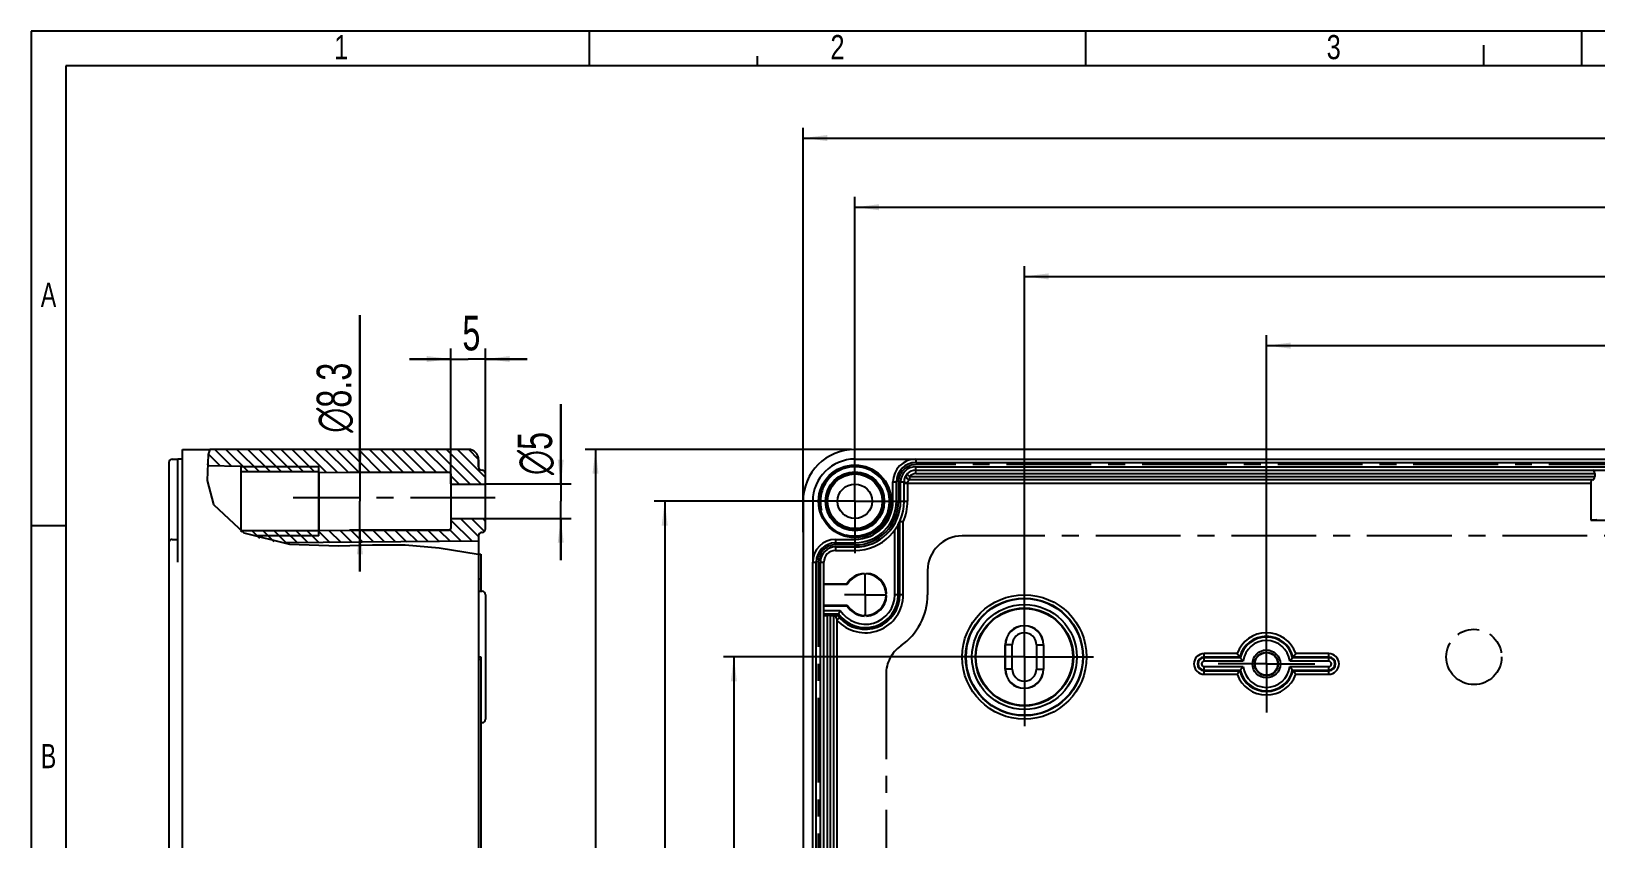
# Model space of a CAD drawing. Header units: millimetres. Extents: x 0 to 594, y 0 to 420.
# Drawn here: x 0 to 226.2, y 303.3 to 420 of the extents above; entities that cross this region are included whole.
import ezdxf

# ---------------------------------------------------------------- set-up
doc = ezdxf.new("R2010")
doc.units = ezdxf.units.MM
doc.header["$LTSCALE"] = 32.67
doc.linetypes.add('CENTER', pattern=[0.6, 0.375, -0.075, 0.075, -0.075])
doc.linetypes.add('PHANTOM', pattern=[0.8, 0.45, -0.05, 0.1, -0.05, 0.1, -0.05])
doc.layers.get('0').update_dxf_attribs({"linetype": 'CONTINUOUS'})
for name, color, linetype in [('AUSFORMSCHRAEGEN', 7, 'CONTINUOUS'), ('AUSW-EINSAETZE', 7, 'CONTINUOUS'), ('BEZUGSACHSEN', 7, 'CONTINUOUS'), ('BOHRUNGEN', 7, 'CONTINUOUS'), ('DEFAULT_1', 7, 'CENTER'), ('RUNDUNGEN', 7, 'CONTINUOUS'), ('TYPE', 7, 'CONTINUOUS'), ('ZEICHNUNGSBEMASSUNGEN', 7, 'CONTINUOUS')]:
    doc.layers.add(name, color=color, linetype=linetype)
doc.styles.get("Standard").update_dxf_attribs({"font": 'txt', "width": 0.7})
doc.styles.add('TEXTSTYLE_2', font='txt', dxfattribs={"width": 0.785714})
doc.styles.add('TEXTSTYLE_5', font='txt', dxfattribs={"width": 0.714286})
doc.styles.add('TEXTSTYLE_8', font='gdt', dxfattribs={"width": 0.7})
doc.dimstyles.new('DIMSTYLE_1', dxfattribs={"dimtxt": 5, "dimasz": 3.5, "dimexe": 1.5, "dimexo": 0, "dimgap": 1.25, "dimtad": 1, "dimdec": 3, "dimdsep": 46, "dimtxsty": 'Standard', "dimblk": '_FILLED', "dimblk1": '_FILLED', "dimblk2": '_FILLED', "dimcen": 0.09, "dimclrt": 5, "dimazin": 2, "dimtp": 0.3, "dimtm": 0.3, "dimtfac": 1, "dimtdec": 3, "dimtofl": 0, "dimtmove": 0, "dimatfit": 3, "dimldrblk": '_FILLED', "dimfxl": 1, "dimtolj": 1, "dimarcsym": 0})
doc.dimstyles.new('DIMSTYLE_12', dxfattribs={"dimtxt": 5, "dimasz": 3.5, "dimexe": 1.5, "dimexo": 0, "dimgap": 1.25, "dimtad": 1, "dimdsep": 46, "dimtxsty": 'Standard', "dimblk": '_FILLED', "dimblk1": '_FILLED', "dimblk2": '_FILLED', "dimcen": 0.09, "dimclrt": 5, "dimazin": 2, "dimtp": 0.5, "dimtm": 0.5, "dimtfac": 1, "dimtofl": 0, "dimtmove": 0, "dimatfit": 3, "dimldrblk": '_FILLED', "dimfxl": 1, "dimtolj": 1, "dimarcsym": 0})
doc.dimstyles.new('DIMSTYLE_2', dxfattribs={"dimtxt": 5, "dimasz": 3.5, "dimexe": 1.5, "dimexo": 0, "dimgap": 1.25, "dimtad": 1, "dimdec": 3, "dimdsep": 46, "dimtxsty": 'Standard', "dimblk": '_FILLED', "dimblk1": '_FILLED', "dimblk2": '_FILLED', "dimcen": 0.09, "dimclrt": 5, "dimazin": 2, "dimtp": 0.5, "dimtm": 0.5, "dimtfac": 1, "dimtdec": 3, "dimtofl": 0, "dimtmove": 0, "dimatfit": 3, "dimldrblk": '_FILLED', "dimfxl": 1, "dimtolj": 1, "dimarcsym": 0})
doc.dimstyles.new('DIMSTYLE_6', dxfattribs={"dimtxt": 5, "dimasz": 3.5, "dimexe": 1.5, "dimexo": 0, "dimgap": 1.25, "dimtad": 1, "dimdec": 3, "dimdsep": 46, "dimtxsty": 'Standard', "dimblk": '_FILLED', "dimblk1": '_FILLED', "dimblk2": '_FILLED', "dimcen": 0.09, "dimclrt": 5, "dimazin": 2, "dimtp": 0.2, "dimtm": 0.2, "dimtfac": 1, "dimtdec": 3, "dimtofl": 0, "dimtmove": 0, "dimatfit": 3, "dimldrblk": '_FILLED', "dimfxl": 1, "dimtolj": 1, "dimarcsym": 0})
doc.dimstyles.new('DIMSTYLE_7', dxfattribs={"dimtxt": 5, "dimasz": 3.5, "dimexe": 1.5, "dimexo": 0, "dimgap": 1.25, "dimtad": 1, "dimdec": 3, "dimdsep": 46, "dimtxsty": 'Standard', "dimblk": '_FILLED', "dimblk1": '_FILLED', "dimblk2": '_FILLED', "dimcen": 0.09, "dimclrt": 5, "dimazin": 2, "dimtp": 0.1, "dimtm": 0.1, "dimtfac": 1, "dimtdec": 3, "dimtofl": 0, "dimtmove": 0, "dimatfit": 3, "dimldrblk": '_FILLED', "dimfxl": 1, "dimtolj": 1, "dimarcsym": 0})

# ---------------------------------------------------------------- blocks, each defined once
blk = doc.blocks.new('_FILLED')
at = {"color": 0, "linetype": 'ByBlock'}
blk.add_solid([(0, 0), (-1, 0.125), (-1, -0.125)], dxfattribs=at)
blk = doc.blocks.new('*D2')
at = {"layer": 'ZEICHNUNGSBEMASSUNGEN', "color": 2, "linetype": 'Continuous', "transparency": 16777216}
for p, q in [((178.58, 335.57), (178.58, 376.07)), ((298.58, 335.57), (298.58, 376.07)), ((178.58, 374.57), (238.58, 374.57)), ((298.58, 374.57), (238.58, 374.57))]:
    blk.add_line(p, q, dxfattribs=at)
at = {"layer": 'ZEICHNUNGSBEMASSUNGEN', "color": 2, "linetype": 'Continuous', "transparency": 16777216, "xscale": 3.5, "yscale": 3.5, "zscale": 3.5, "rotation": 180}
blk.add_blockref('_FILLED', (178.58, 374.57), dxfattribs=at)
at = {"layer": 'ZEICHNUNGSBEMASSUNGEN', "color": 2, "linetype": 'Continuous', "transparency": 16777216, "xscale": 3.5, "yscale": 3.5, "zscale": 3.5}
blk.add_blockref('_FILLED', (298.58, 374.57), dxfattribs=at)
at = {"layer": 'ZEICHNUNGSBEMASSUNGEN', "color": 5, "linetype": 'Continuous', "transparency": 16777216, "insert": (238.58, 380.82), "char_height": 5, "width": 16.0714, "attachment_point": 2, "line_spacing_factor": 0.9}
blk.add_mtext('120', dxfattribs=at)
blk = doc.blocks.new('*D3')
at = {"layer": 'ZEICHNUNGSBEMASSUNGEN', "color": 2, "linetype": 'Continuous', "transparency": 16777216}
for p, q in [((143.58, 339.57), (143.58, 386.07)), ((143.58, 384.57), (238.58, 384.57)), ((333.58, 384.57), (238.58, 384.57)), ((333.58, 339.57), (333.58, 386.07))]:
    blk.add_line(p, q, dxfattribs=at)
at = {"layer": 'ZEICHNUNGSBEMASSUNGEN', "color": 2, "linetype": 'Continuous', "transparency": 16777216, "xscale": 3.5, "yscale": 3.5, "zscale": 3.5, "rotation": 180}
blk.add_blockref('_FILLED', (143.58, 384.57), dxfattribs=at)
at = {"layer": 'ZEICHNUNGSBEMASSUNGEN', "color": 2, "linetype": 'Continuous', "transparency": 16777216, "xscale": 3.5, "yscale": 3.5, "zscale": 3.5}
blk.add_blockref('_FILLED', (333.58, 384.57), dxfattribs=at)
at = {"layer": 'ZEICHNUNGSBEMASSUNGEN', "color": 5, "linetype": 'Continuous', "transparency": 16777216, "insert": (238.58, 390.82), "char_height": 5, "width": 16.0714, "attachment_point": 2, "line_spacing_factor": 0.9}
blk.add_mtext('190', dxfattribs=at)
blk = doc.blocks.new('*D4')
at = {"layer": 'ZEICHNUNGSBEMASSUNGEN', "color": 2, "linetype": 'Continuous', "transparency": 16777216}
for p, q in [((119.08, 359.57), (119.08, 396.07)), ((358.08, 359.57), (358.08, 396.07)), ((119.08, 394.57), (238.58, 394.57)), ((358.08, 394.57), (238.58, 394.57))]:
    blk.add_line(p, q, dxfattribs=at)
at = {"layer": 'ZEICHNUNGSBEMASSUNGEN', "color": 2, "linetype": 'Continuous', "transparency": 16777216, "xscale": 3.5, "yscale": 3.5, "zscale": 3.5, "rotation": 180}
blk.add_blockref('_FILLED', (119.08, 394.57), dxfattribs=at)
at = {"layer": 'ZEICHNUNGSBEMASSUNGEN', "color": 2, "linetype": 'Continuous', "transparency": 16777216, "xscale": 3.5, "yscale": 3.5, "zscale": 3.5}
blk.add_blockref('_FILLED', (358.08, 394.57), dxfattribs=at)
at = {"layer": 'ZEICHNUNGSBEMASSUNGEN', "color": 5, "linetype": 'Continuous', "transparency": 16777216, "insert": (238.58, 400.82), "char_height": 5, "width": 17.1429, "attachment_point": 2, "line_spacing_factor": 0.9}
blk.add_mtext('239', dxfattribs=at)
blk = doc.blocks.new('*D5')
at = {"layer": 'ZEICHNUNGSBEMASSUNGEN', "color": 2, "linetype": 'Continuous', "transparency": 16777216}
for p, q in [((133.58, 329.57), (100.08, 329.57)), ((101.58, 329.57), (101.58, 269.57)), ((101.58, 209.57), (101.58, 269.57)), ((133.58, 209.57), (100.08, 209.57))]:
    blk.add_line(p, q, dxfattribs=at)
at = {"layer": 'ZEICHNUNGSBEMASSUNGEN', "color": 2, "linetype": 'Continuous', "transparency": 16777216, "xscale": 3.5, "yscale": 3.5, "zscale": 3.5}
for p, rotation in [((101.58, 329.57), 90), ((101.58, 209.57), 270)]:
    blk.add_blockref('_FILLED', p, dxfattribs=dict(at, rotation=rotation))
at = {"layer": 'ZEICHNUNGSBEMASSUNGEN', "color": 5, "linetype": 'Continuous', "transparency": 16777216, "insert": (95.33, 269.57), "char_height": 5, "width": 16.0714, "attachment_point": 2, "rotation": 90, "line_spacing_factor": 0.9}
blk.add_mtext('120', dxfattribs=at)
blk = doc.blocks.new('*D6')
at = {"layer": 'ZEICHNUNGSBEMASSUNGEN', "color": 2, "linetype": 'Continuous', "transparency": 16777216}
for p, q in [((111.58, 352.07), (90.08, 352.07)), ((91.58, 352.07), (91.58, 269.57)), ((91.58, 187.07), (91.58, 269.57)), ((116.08, 187.07), (90.08, 187.07))]:
    blk.add_line(p, q, dxfattribs=at)
at = {"layer": 'ZEICHNUNGSBEMASSUNGEN', "color": 2, "linetype": 'Continuous', "transparency": 16777216, "xscale": 3.5, "yscale": 3.5, "zscale": 3.5}
for p, rotation in [((91.58, 352.07), 90), ((91.58, 187.07), 270)]:
    blk.add_blockref('_FILLED', p, dxfattribs=dict(at, rotation=rotation))
at = {"layer": 'ZEICHNUNGSBEMASSUNGEN', "color": 5, "linetype": 'Continuous', "transparency": 16777216, "insert": (85.33, 269.57), "char_height": 5, "width": 15.5357, "attachment_point": 2, "rotation": 90, "line_spacing_factor": 0.9}
blk.add_mtext('165', dxfattribs=at)
blk = doc.blocks.new('*D17')
at = {"layer": 'ZEICHNUNGSBEMASSUNGEN', "color": 2, "linetype": 'Continuous', "transparency": 16777216}
for p, q in [((47.51, 356.22), (47.51, 378.99)), ((47.51, 378.99), (47.51, 352.07)), ((60.68, 356.22), (46.01, 356.22)), ((47.51, 341.92), (47.51, 352.07)), ((60.68, 347.92), (46.01, 347.92)), ((47.51, 347.92), (47.51, 341.92))]:
    blk.add_line(p, q, dxfattribs=at)
at = {"layer": 'ZEICHNUNGSBEMASSUNGEN', "color": 2, "linetype": 'Continuous', "transparency": 16777216, "xscale": 3.5, "yscale": 3.5, "zscale": 3.5}
for p, rotation in [((47.51, 356.22), 270), ((47.51, 347.92), 90)]:
    blk.add_blockref('_FILLED', p, dxfattribs=dict(at, rotation=rotation))
at = {"layer": 'ZEICHNUNGSBEMASSUNGEN', "color": 5, "linetype": 'Continuous', "transparency": 16777216, "insert": (41.26, 361.97), "char_height": 5, "width": 25.5357, "attachment_point": 1, "rotation": 90, "line_spacing_factor": 0.9, "style": 'TEXTSTYLE_8'}
blk.add_mtext('{\\fgdt;n}\\ftxt;8.3', dxfattribs=at)
blk = doc.blocks.new('*D18')
at = {"layer": 'ZEICHNUNGSBEMASSUNGEN', "color": 2, "linetype": 'Continuous', "transparency": 16777216}
for p, q in [((76.55, 354.57), (76.55, 366.1)), ((76.55, 366.1), (76.55, 352.07)), ((65.68, 354.57), (78.05, 354.57)), ((76.55, 343.57), (76.55, 352.07)), ((65.68, 349.57), (78.05, 349.57)), ((76.55, 349.57), (76.55, 343.57))]:
    blk.add_line(p, q, dxfattribs=at)
at = {"layer": 'ZEICHNUNGSBEMASSUNGEN', "color": 2, "linetype": 'Continuous', "transparency": 16777216, "xscale": 3.5, "yscale": 3.5, "zscale": 3.5}
for p, rotation in [((76.55, 354.57), 270), ((76.55, 349.57), 90)]:
    blk.add_blockref('_FILLED', p, dxfattribs=dict(at, rotation=rotation))
at = {"layer": 'ZEICHNUNGSBEMASSUNGEN', "color": 5, "linetype": 'Continuous', "transparency": 16777216, "insert": (70.3, 355.86), "char_height": 5, "width": 15.3571, "attachment_point": 1, "rotation": 90, "line_spacing_factor": 0.9, "style": 'TEXTSTYLE_8'}
blk.add_mtext('{\\fgdt;n}\\ftxt;5', dxfattribs=at)
blk = doc.blocks.new('*D19')
at = {"layer": 'ZEICHNUNGSBEMASSUNGEN', "color": 2, "linetype": 'Continuous', "transparency": 16777216}
for p, q in [((60.68, 354.57), (60.68, 374.13)), ((65.68, 354.57), (65.68, 374.13)), ((60.68, 372.63), (54.68, 372.63)), ((54.68, 372.63), (63.18, 372.63)), ((71.68, 372.63), (63.18, 372.63)), ((65.68, 372.63), (71.68, 372.63))]:
    blk.add_line(p, q, dxfattribs=at)
at = {"layer": 'ZEICHNUNGSBEMASSUNGEN', "color": 2, "linetype": 'Continuous', "transparency": 16777216, "xscale": 3.5, "yscale": 3.5, "zscale": 3.5}
blk.add_blockref('_FILLED', (60.68, 372.63), dxfattribs=at)
at = {"layer": 'ZEICHNUNGSBEMASSUNGEN', "color": 2, "linetype": 'Continuous', "transparency": 16777216, "xscale": 3.5, "yscale": 3.5, "zscale": 3.5, "rotation": 180}
blk.add_blockref('_FILLED', (65.68, 372.63), dxfattribs=at)
at = {"layer": 'ZEICHNUNGSBEMASSUNGEN', "color": 5, "linetype": 'Continuous', "transparency": 16777216, "insert": (63.63, 378.88), "char_height": 5, "width": 5.3571, "attachment_point": 2, "line_spacing_factor": 0.9}
blk.add_mtext('5', dxfattribs=at)
blk = doc.blocks.new('*D40')
at = {"color": 2, "linetype": 'Continuous', "transparency": 16777216}
for p, q in [((111.58, 347.62), (111.58, 406.07)), ((365.58, 350.52), (365.58, 406.07)), ((111.58, 404.57), (238.58, 404.57)), ((365.58, 404.57), (238.58, 404.57))]:
    blk.add_line(p, q, dxfattribs=at)
at = {"color": 2, "linetype": 'Continuous', "transparency": 16777216, "xscale": 3.5, "yscale": 3.5, "zscale": 3.5, "rotation": 180}
blk.add_blockref('_FILLED', (111.58, 404.57), dxfattribs=at)
at = {"color": 2, "linetype": 'Continuous', "transparency": 16777216, "xscale": 3.5, "yscale": 3.5, "zscale": 3.5}
blk.add_blockref('_FILLED', (365.58, 404.57), dxfattribs=at)
at = {"color": 5, "linetype": 'Continuous', "transparency": 16777216, "insert": (238.58, 410.82), "char_height": 5, "width": 17.1429, "attachment_point": 2, "line_spacing_factor": 0.9}
blk.add_mtext('254', dxfattribs=at)
blk = doc.blocks.new('*D41')
at = {"color": 2, "linetype": 'Continuous', "transparency": 16777216}
for p, q in [((118.6, 359.57), (80.08, 359.57)), ((81.58, 359.57), (81.58, 269.57)), ((81.58, 179.57), (81.58, 269.57)), ((120.94, 179.57), (80.08, 179.57))]:
    blk.add_line(p, q, dxfattribs=at)
at = {"color": 2, "linetype": 'Continuous', "transparency": 16777216, "xscale": 3.5, "yscale": 3.5, "zscale": 3.5}
for p, rotation in [((81.58, 359.57), 90), ((81.58, 179.57), 270)]:
    blk.add_blockref('_FILLED', p, dxfattribs=dict(at, rotation=rotation))
at = {"color": 5, "linetype": 'Continuous', "transparency": 16777216, "insert": (75.33, 269.57), "char_height": 5, "width": 16.0714, "attachment_point": 2, "rotation": 90, "line_spacing_factor": 0.9}
blk.add_mtext('180', dxfattribs=at)

msp = doc.modelspace()

# ---------------------------------------------------------------- hatches: boundary and pattern name
at = {"linetype": 'Continuous'}
h = msp.add_hatch(dxfattribs=at)
h.set_pattern_fill('A', color=2, scale=1.128183, angle=135, style=0, pattern_type=0)
h.set_pattern_definition([(135, (0, 0), (-0.7977457, -0.7977457), [])])
edge = h.paths.add_edge_path()
edge.add_spline(control_points=[(65.1802, 347.575), (65.0857, 347.572), (64.9224, 347.5307), (64.7246, 347.3329), (64.6832, 347.1695), (64.6802, 347.075)], knot_values=[0, 0, 0, 0, 0.33333333, 0.66666667, 1, 1, 1, 1], degree=3, periodic=0)
edge.add_line((64.6802, 347.075), (64.6802, 346.3221))
edge.add_line((64.6802, 346.3221), (35.9146, 346.071))
edge.add_spline(control_points=[(35.9146, 346.071), (34.7624, 346.2518), (32.6712, 346.7135), (31.0061, 347.3753), (30.2802, 347.7563)], knot_values=[0, 0, 0, 0, 0.5, 1, 1, 1, 1], degree=3, periodic=0)
edge.add_line((30.2802, 347.7563), (30.2802, 347.8164))
edge.add_line((30.2802, 347.8164), (41.5802, 347.8164))
edge.add_line((41.5802, 347.8164), (41.6302, 347.8664))
edge.add_line((41.6302, 347.8664), (60.4807, 347.9158))
edge.add_spline(control_points=[(60.4807, 347.9158), (60.5184, 347.9171), (60.5836, 347.9338), (60.6625, 348.0129), (60.679, 348.0781), (60.6802, 348.1158)], knot_values=[0, 0, 0, 0, 0.33333333, 0.66666667, 1, 1, 1, 1], degree=3, periodic=0)
edge.add_line((60.6802, 348.1158), (60.6802, 349.5664))
edge.add_line((60.6802, 349.5664), (65.6802, 349.5664))
edge.add_line((65.6802, 349.5664), (65.6802, 348.0752))
edge.add_spline(control_points=[(65.6802, 348.0752), (65.6772, 347.9805), (65.6357, 347.817), (65.4372, 347.6191), (65.2743, 347.578), (65.1802, 347.5752)], knot_values=[0, 0, 0, 0, 0.33333333, 0.66666667, 1, 1, 1, 1], degree=3, periodic=0)
edge = h.paths.add_edge_path()
edge.add_spline(control_points=[(64.6802, 357.0577), (64.6832, 356.9632), (64.7246, 356.7998), (64.9224, 356.6021), (65.0857, 356.5607), (65.1802, 356.5577)], knot_values=[0, 0, 0, 0, 0.33333333, 0.66666667, 1, 1, 1, 1], degree=3, periodic=0)
edge.add_spline(control_points=[(65.1802, 356.5576), (65.2743, 356.5548), (65.4372, 356.5136), (65.6357, 356.3158), (65.6772, 356.1522), (65.6802, 356.0576)], knot_values=[0, 0, 0, 0, 0.33333333, 0.66666667, 1, 1, 1, 1], degree=3, periodic=0)
edge.add_line((65.6802, 356.0576), (65.6802, 354.5664))
edge.add_line((65.6802, 354.5664), (60.6802, 354.5664))
edge.add_line((60.6802, 354.5664), (60.6802, 356.0169))
edge.add_spline(control_points=[(60.6802, 356.0169), (60.679, 356.0546), (60.6625, 356.1199), (60.5836, 356.1989), (60.5184, 356.2156), (60.4807, 356.2169)], knot_values=[0, 0, 0, 0, 0.33333333, 0.66666667, 1, 1, 1, 1], degree=3, periodic=0)
edge.add_line((60.4807, 356.2169), (41.6302, 356.2664))
edge.add_line((41.6302, 356.2664), (41.5802, 356.3164))
edge.add_line((41.5802, 356.3164), (30.2802, 356.3164))
edge.add_line((30.2802, 356.3164), (30.2802, 357.1664))
edge.add_line((30.2802, 357.1664), (25.3985, 357.2516))
edge.add_spline(control_points=[(25.3985, 357.2516), (25.4259, 357.6761), (25.5055, 358.4864), (25.6344, 359.2193), (25.7113, 359.5664)], knot_values=[0, 0, 0, 0, 0.5, 1, 1, 1, 1], degree=3, periodic=0)
edge.add_line((25.7113, 359.5664), (63.1802, 359.5664))
edge.add_spline(control_points=[(63.1802, 359.5664), (63.3861, 359.5635), (63.7648, 359.4893), (64.2693, 359.1555), (64.6031, 358.651), (64.6773, 358.2723), (64.6802, 358.0664)], knot_values=[0, 0, 0, 0, 0.25, 0.5, 0.75, 1, 1, 1, 1], degree=3, periodic=0)
edge.add_line((64.6802, 358.0664), (64.6802, 357.0577))

# ---------------------------------------------------------------- linework, layer by layer
at = {"color": 2, "linetype": 'Continuous'}
for p, q in [((0, 420), (0, 0)), ((594, 420), (0, 420)), ((80.7007, 415), (80.7007, 420)), ((152.4507, 415), (152.4507, 420)), ((224.2007, 415), (224.2007, 420)), ((105, 415), (105.0112, 416.4161)), ((210, 415), (210, 418)), ((25.5698, 358.8463), (25.4377, 355.0982)), ((25.807, 359.5664), (25.5698, 358.8463)), ((41.5802, 357.0664), (30.2802, 357.0664)), ((25.4377, 355.0982), (26.3585, 351.6085)), ((26.3585, 351.6085), (30.7327, 347.5332)), ((5, 348.5066), (0, 348.5066)), ((30.7327, 347.5332), (37.3153, 345.8861)), ((41.5802, 347.0664), (32.5984, 347.0664)), ((37.3153, 345.8861), (44.4193, 345.6335)), ((44.4193, 345.6335), (49.3498, 345.7618)), ((49.3498, 345.7618), (54.0449, 345.7786)), ((54.0449, 345.7786), (58.9494, 345.3619)), ((58.9494, 345.3619), (64.6149, 344.4229)), ((64.6149, 344.4229), (64.9802, 344.4111))]:
    msp.add_line(p, q, dxfattribs=at)
at = {"color": 7, "linetype": 'Continuous'}
for p, q in [((5, 415), (5, 5)), ((589, 415), (5, 415)), ((21.1802, 343.2664), (21.1802, 358.1664)), ((21.8802, 358.1664), (21.1802, 358.1664)), ((63.1802, 359.5664), (25.807, 359.5664)), ((64.6802, 358.0664), (64.6802, 357.0577)), ((25.5135, 357.2496), (30.2802, 357.1664)), ((30.2802, 357.1664), (30.2802, 347.9549)), ((41.5802, 356.3164), (30.2802, 356.3164)), ((41.5802, 347.0664), (41.5802, 357.0664)), ((41.6302, 356.2664), (41.5802, 356.3164)), ((41.6302, 347.8664), (41.6302, 356.2664)), ((41.6302, 356.2664), (60.4807, 356.2169)), ((60.6802, 356.0169), (60.6802, 348.1158)), ((65.6802, 348.0752), (65.6802, 356.0576)), ((60.6802, 354.5664), (65.6802, 354.5664)), ((112.9844, 352.0664), (112.9844, 343.2664)), ((60.6802, 349.5664), (65.6802, 349.5664)), ((41.5802, 347.8164), (30.4288, 347.8164)), ((64.6802, 346.3221), (36.5539, 346.0766)), ((41.6302, 347.8664), (41.5802, 347.8164)), ((41.6302, 347.8664), (60.4807, 347.9158)), ((64.6802, 347.075), (64.6802, 346.3221)), ((64.9802, 344.4111), (64.9802, 339.0575)), ((64.6802, 340.8664), (64.9802, 340.8664)), ((141.8344, 327.8164), (141.8344, 331.3164)), ((145.3344, 331.3164), (145.3344, 327.8164)), ((64.6802, 329.5664), (64.9802, 329.5664)), ((64.6802, 329.2664), (64.9802, 329.2664)), ((64.9802, 329.5664), (64.9802, 283.3983))]:
    msp.add_line(p, q, dxfattribs=at)
msp.add_circle((119.0844, 352.0664), 2.5, dxfattribs=at)
for centre, radius, start, end in [((63.1802, 358.0664), 1.5, 0, 89.999983), ((119.0844, 352.0664), 6.1, 90, 180), ((60.4802, 356.0169), 0.2, 0.000002, 89.849618), ((65.1802, 357.0577), 0.5, 180, 270), ((65.1802, 356.0576), 0.5, 0, 90), ((60.4802, 348.1158), 0.2, 270.150382, 359.999998), ((65.1802, 347.075), 0.5, 90, 180), ((65.1802, 348.0752), 0.5, 270, 360), ((143.5844, 331.3164), 1.75, 0, 180), ((143.5844, 327.8164), 1.75, 180, 360)]:
    msp.add_arc(centre, radius, start, end, dxfattribs=at)
at = {"color": 2, "linetype": 'Continuous'}
msp.add_arc((119.0844, 352.0664), 5, 255, 195, dxfattribs=at)
at = {"layer": 'AUSFORMSCHRAEGEN', "color": 7, "linetype": 'Continuous'}
for p, q in [((225.4684, 354.6664), (225.4684, 349.3402)), ((226.3344, 349.3664), (225.4684, 349.3402)), ((225.4684, 349.3402), (251.7004, 349.3402)), ((120.4025, 341.6483), (120.5844, 341.4664)), ((120.5844, 341.4664), (120.7663, 341.6483)), ((114.5844, 340.1536), (117.9364, 340.1536)), ((117.9863, 340.0664), (114.5844, 340.0664)), ((117.9364, 340.1536), (117.9863, 340.0664)), ((64.6802, 339.0664), (65.1889, 339.0575)), ((114.5844, 337.0664), (117.9863, 337.0664)), ((117.9364, 336.9791), (117.9863, 337.0664)), ((123.6663, 338.7483), (123.4844, 338.5664)), ((123.4844, 338.5664), (123.6663, 338.3845)), ((114.5844, 336.9791), (117.9364, 336.9791)), ((115.4844, 335.5576), (115.0844, 335.5576)), ((115.9844, 335.562), (115.9844, 282.3937)), ((120.5844, 335.6664), (120.4025, 335.4845)), ((120.7663, 335.4845), (120.5844, 335.6664)), ((140.8082, 327.8164), (140.8082, 331.3164)), ((140.8344, 327.8164), (140.8344, 331.3164)), ((146.3344, 331.3164), (146.3344, 327.8164)), ((146.3606, 331.3164), (146.3606, 327.8164)), ((64.9802, 320.0716), (65.1889, 320.0753))]:
    msp.add_line(p, q, dxfattribs=at)
at = {"layer": 'AUSFORMSCHRAEGEN', "color": 9, "linetype": 'Continuous'}
for p, q in [((115.0844, 335.5576), (115.0844, 282.105)), ((115.4844, 335.5576), (115.4844, 282.105)), ((141.8344, 331.3164), (140.8082, 331.3164)), ((145.3344, 331.3164), (146.3606, 331.3164)), ((141.8344, 327.8164), (140.8082, 327.8164)), ((145.3344, 327.8164), (146.3606, 327.8164))]:
    msp.add_line(p, q, dxfattribs=at)
at = {"layer": 'AUSFORMSCHRAEGEN', "color": 7, "linetype": 'Continuous'}
for centre, radius in [((119.0844, 352.0664), 5.2588), ((119.0844, 352.0664), 5.1), ((143.5844, 329.5664), 8.4302), ((143.5844, 329.5664), 7), ((178.5844, 328.5664), 2.0175), ((178.5844, 328.5664), 1.7003), ((178.5844, 328.5664), 1.65)]:
    msp.add_circle(centre, radius, dxfattribs=at)
for centre, radius, start, end in [((120.5844, 338.5664), 3.0873, 93.377882, 149.060436), ((120.5844, 338.5664), 3, 93.299412, 150), ((120.5844, 338.5664), 3, 1.879376, 86.65084), ((120.5844, 338.5664), 3.0873, 3.377882, 86.622118), ((120.5844, 338.5664), 3, 210, 266.700588), ((120.5844, 338.5664), 3, 271.879376, 356.650743), ((120.5844, 338.5664), 3.0873, 273.377882, 356.622118), ((120.5844, 338.5664), 3.0873, 210.939564, 266.622118), ((143.5844, 331.3164), 2.7762, 0, 180), ((143.5844, 331.3164), 2.75, 0, 180), ((143.5844, 327.8164), 2.7762, 180, 360), ((143.5844, 327.8164), 2.75, 180, 360)]:
    msp.add_arc(centre, radius, start, end, dxfattribs=at)
for centre, start_param, end_param in [((115.0844, 335.562), 3.14159265, 4.71238898), ((115.4844, 335.562), -1.57079633, 0)]:
    msp.add_ellipse(centre, major_axis=(0.5, 0), ratio=0.00872687, start_param=start_param, end_param=end_param, dxfattribs=at)
at = {"layer": 'AUSW-EINSAETZE', "color": 2, "linetype": 'CENTER'}
for p, q in [((64.6802, 357.0584), (64.6802, 358.0664)), ((342.5844, 347.0664), (134.5844, 347.0664)), ((64.6802, 344.4208), (64.6802, 181.0664)), ((129.5844, 342.0664), (129.5844, 338.5555)), ((123.5844, 327.0664), (123.5844, 212.0664))]:
    msp.add_line(p, q, dxfattribs=at)
for centre, radius, start, end in [((134.5844, 342.0664), 5, 90, 180), ((120.5844, 338.5555), 9, 304.849905, 360), ((128.5844, 327.0664), 5, 124.849905, 180)]:
    msp.add_arc(centre, radius, start, end, dxfattribs=at)
at = {"layer": 'BEZUGSACHSEN', "color": 7, "linetype": 'CENTER'}
msp.add_line((67.0802, 352.5664), (37.876, 352.5664), dxfattribs=at)
at = {"layer": 'BOHRUNGEN', "color": 7, "linetype": 'Continuous'}
for radius in [4.25, 4.2]:
    msp.add_circle((119.0844, 352.0664), radius, dxfattribs=at)
at = {"layer": 'DEFAULT_1', "color": 7, "linetype": 'CENTER'}
for p, q in [((119.0844, 352.0664), (119.0844, 359.5664)), ((119.0844, 352.0664), (111.5844, 352.0664)), ((119.0844, 352.0664), (119.0844, 344.5664)), ((119.0844, 352.0664), (126.5844, 352.0664)), ((120.5844, 338.5664), (120.5844, 341.5665)), ((143.5844, 329.5664), (143.5844, 339.5664)), ((120.5844, 338.5664), (117.5843, 338.5664)), ((120.5844, 338.5664), (120.5844, 335.5663)), ((120.5844, 338.5664), (123.5845, 338.5664)), ((178.5844, 328.5664), (178.5844, 335.5664)), ((143.5844, 329.5664), (133.5844, 329.5664)), ((143.5844, 329.5664), (143.5844, 319.5664)), ((143.5844, 329.5664), (153.5844, 329.5664)), ((178.5844, 328.5664), (171.5844, 328.5664)), ((178.5844, 328.5664), (178.5844, 321.5664)), ((178.5844, 328.5664), (185.5844, 328.5664))]:
    msp.add_line(p, q, dxfattribs=at)
at = {"layer": 'DEFAULT_1', "color": 2, "linetype": 'CENTER'}
for p, q in [((349.2844, 357.3664), (127.8844, 357.3664)), ((125.3844, 354.8664), (125.3844, 352.0664)), ((119.0844, 345.7664), (116.2844, 345.7664)), ((113.7844, 343.2664), (113.7844, 195.8664))]:
    msp.add_line(p, q, dxfattribs=at)
for centre, radius, start, end in [((127.8844, 354.8664), 2.5, 90, 180), ((119.0844, 352.0664), 6.3, 270, 360), ((116.2844, 343.2664), 2.5, 90, 180)]:
    msp.add_arc(centre, radius, start, end, dxfattribs=at)
at = {"layer": 'RUNDUNGEN', "color": 7, "linetype": 'Continuous'}
for p, q in [((19.8802, 357.6664), (19.8802, 181.4664)), ((20.3802, 358.1664), (21.1802, 358.1664)), ((21.8802, 179.5664), (21.8802, 359.5664)), ((21.8802, 359.5664), (25.807, 359.5664)), ((358.0844, 359.5664), (119.0844, 359.5664)), ((119.0844, 358.1664), (358.0844, 358.1664)), ((225.7571, 355.1664), (126.99, 355.1664)), ((127.8844, 356.5664), (349.2844, 356.5664)), ((226.0457, 356.0664), (226.0457, 355.6664)), ((124.5844, 352.0664), (124.5844, 354.8664)), ((126.1844, 352.0664), (126.1844, 354.8664)), ((111.5844, 352.0664), (111.5844, 187.0664)), ((125.3461, 338.5664), (125.3461, 348.7196)), ((125.5801, 338.5664), (125.5801, 349.2)), ((20.3802, 346.5664), (21.1802, 346.5664)), ((64.6802, 346.3221), (64.6802, 181.0664)), ((116.2844, 346.5664), (119.0844, 346.5664)), ((116.2844, 344.9664), (119.0844, 344.9664)), ((112.9844, 195.8664), (112.9844, 343.2664)), ((114.5844, 195.8664), (114.5844, 343.2664)), ((65.6802, 338.5567), (65.6802, 320.5752)), ((114.5844, 335.8047), (116.7054, 335.8047)), ((116.7054, 335.8047), (116.5864, 335.5703))]:
    msp.add_line(p, q, dxfattribs=at)
at = {"layer": 'RUNDUNGEN', "color": 9, "linetype": 'Continuous'}
for p, q in [((127.8844, 358.1664), (127.8844, 357.6664)), ((127.8844, 357.6664), (349.2844, 357.6664)), ((126.99, 355.6664), (126.6209, 355.9965)), ((126.99, 355.6664), (126.99, 355.1664)), ((126.99, 355.6664), (226.0457, 355.6664)), ((127.8844, 356.0664), (127.8844, 357.0664)), ((127.8844, 357.0664), (349.2844, 357.0664)), ((127.8844, 356.0664), (226.0457, 356.0664)), ((124.5844, 354.8664), (125.0844, 354.8664)), ((125.0844, 352.0664), (125.0844, 354.8664)), ((125.6844, 352.0664), (125.6844, 354.8664)), ((125.6844, 354.8664), (126.1844, 354.8664)), ((126.1844, 354.6664), (225.4684, 354.6664)), ((126.6844, 354.7664), (126.6844, 352.0664)), ((124.5844, 352.0664), (125.0844, 352.0664)), ((125.6844, 352.0664), (126.6844, 352.0664)), ((126.0801, 338.5664), (126.0801, 349.0964)), ((116.2844, 346.5664), (116.2844, 346.0664)), ((119.0844, 346.5664), (119.0844, 346.0664)), ((124.8462, 338.5664), (124.8462, 347.9176)), ((116.2844, 346.0664), (119.0844, 346.0664)), ((116.2844, 345.4664), (116.2844, 344.9664)), ((116.2844, 345.4664), (119.0844, 345.4664)), ((119.0844, 345.4664), (119.0844, 344.9664)), ((112.9844, 343.2664), (113.4844, 343.2664)), ((113.4844, 195.8664), (113.4844, 343.2664)), ((114.0844, 195.8664), (114.0844, 343.2664)), ((114.0844, 343.2664), (114.5844, 343.2664)), ((126.0801, 338.5664), (124.8462, 338.5664)), ((114.5844, 336.3046), (116.9724, 336.3046)), ((116.4844, 334.9068), (116.8574, 335.2398)), ((116.4844, 334.9068), (116.4844, 290.9986)), ((169.5844, 328.9528), (169.5844, 330.0577)), ((174.3479, 330.0577), (169.5844, 330.0577)), ((174.7181, 329.5578), (169.5844, 329.5578)), ((174.8005, 329.4528), (169.5844, 329.4528)), ((175.2201, 328.9528), (169.5844, 328.9528)), ((169.5844, 327.075), (169.5844, 328.1799)), ((169.5844, 328.1799), (175.2201, 328.1799)), ((187.5844, 328.9528), (181.9488, 328.9528)), ((181.9488, 328.1799), (187.5844, 328.1799)), ((187.5844, 329.4528), (182.3684, 329.4528)), ((187.5844, 329.5578), (182.4508, 329.5578)), ((187.5844, 330.0577), (182.8209, 330.0577)), ((187.5844, 328.9528), (187.5844, 330.0577)), ((187.5844, 327.075), (187.5844, 328.1799)), ((169.5844, 327.68), (174.8005, 327.68)), ((169.5844, 327.5749), (174.7181, 327.5749)), ((169.5844, 327.075), (174.3479, 327.075)), ((182.3684, 327.68), (187.5844, 327.68)), ((182.4508, 327.5749), (187.5844, 327.5749)), ((182.8209, 327.075), (187.5844, 327.075))]:
    msp.add_line(p, q, dxfattribs=at)
at = {"layer": 'RUNDUNGEN', "color": 7, "linetype": 'Continuous'}
msp.add_circle((119.0844, 352.0664), 4.1505, dxfattribs=at)
at = {"layer": 'RUNDUNGEN', "color": 9, "linetype": 'Continuous'}
for centre, radius in [((119.0844, 352.0664), 3.9505), ((143.5844, 329.5664), 8.9913), ((143.5844, 329.5664), 8.4914), ((143.5844, 329.5664), 7.5786), ((143.5844, 329.5664), 7.0787)]:
    msp.add_circle(centre, radius, dxfattribs=at)
at = {"layer": 'RUNDUNGEN', "color": 7, "linetype": 'Continuous'}
for centre, radius, start, end in [((20.3802, 357.6664), 0.5, 90, 180), ((119.0844, 352.0664), 7.5, 90, 180), ((127.8844, 354.8664), 3.3, 90, 180), ((127.8844, 354.8664), 1.7, 90, 180), ((126.99, 355.6664), 0.5, 138.189591, 270.000084), ((119.0844, 352.0664), 7.1, 270, 360), ((119.0844, 352.0664), 5.5, 270, 360), ((20.3802, 346.0664), 0.5, 90, 180), ((116.2844, 343.2664), 3.3, 90, 180), ((116.2844, 343.2664), 1.7, 90, 180), ((65.1802, 338.5576), 0.5, 359.999599, 88.999992), ((120.5844, 338.5664), 4.7617, 215.449387, 360), ((120.5844, 338.5664), 4.9957, 221.751165, 360), ((120.663, 338.6368), 5.1012, 216.953993, 220.771816), ((133.873, 326.959), 19.3125, 151.058408, 152.740015), ((120.681, 338.6523), 5.1249, 220.771702, 221.749059), ((185.5844, 337.9911), 13.7548, 215.223494, 217.814908), ((184.8028, 337.3822), 12.7641, 217.806913, 218.406107), ((172.3661, 337.3822), 12.7641, 321.593893, 322.193087), ((171.5845, 337.9911), 13.7548, 322.185092, 324.776506), ((185.5844, 319.1417), 13.7548, 142.185092, 144.776506), ((184.8028, 319.7505), 12.7641, 141.593893, 142.193087), ((172.3661, 319.7505), 12.7641, 37.806913, 38.406107), ((171.5845, 319.1417), 13.7548, 35.223494, 37.814908), ((65.1802, 320.5752), 0.5, 271.000008, 0.000401)]:
    msp.add_arc(centre, radius, start, end, dxfattribs=at)
at = {"layer": 'RUNDUNGEN', "color": 9, "linetype": 'Continuous'}
for centre, radius, start, end in [((127.8844, 354.8664), 2.7999, 90, 180), ((127.8844, 354.8664), 2.2, 90, 180), ((127.8844, 354.8664), 1.2, 90, 138.189685), ((119.0844, 352.0664), 6.6, 270, 360), ((119.0844, 352.0664), 6, 270, 360), ((119.0844, 352.0664), 7.6, 336.996503, 360), ((116.2844, 343.2664), 2.7999, 90, 180), ((116.2844, 343.2664), 2.2, 90, 180), ((120.5844, 338.5664), 5.4956, 221.751165, 360), ((120.5844, 338.5664), 4.2617, 212.053293, 360), ((123.1497, 337.8302), 7.2793, 198.124472, 200.258763), ((122.713, 337.6683), 6.8135, 200.253361, 202.331935), ((122.3396, 337.5163), 6.4104, 202.343172, 203.249188), ((122.1173, 337.4209), 6.1685, 203.249815, 204.052173), ((178.5844, 328.5664), 4.4913, 19.3932, 160.6068), ((178.5844, 328.5664), 3.9914, 14.382184, 165.617816), ((178.5844, 328.5664), 3.8864, 13.183787, 166.816213), ((178.5844, 328.5664), 3.3865, 6.552912, 173.447088), ((169.5844, 328.5664), 1.4913, 90, 270), ((169.5844, 328.5664), 0.9914, 90, 270), ((169.5844, 328.5664), 0.8864, 90, 270), ((169.5844, 328.5664), 0.3865, 90, 270), ((178.5844, 328.5664), 3.3865, 186.552912, 353.447088), ((187.5844, 328.5664), 1.4913, 270, 90), ((187.5844, 328.5664), 0.9914, 270, 90), ((187.5844, 328.5664), 0.8864, 270, 90), ((187.5844, 328.5664), 0.3865, 270, 90), ((178.5844, 328.5664), 4.4913, 199.3932, 340.6068), ((178.5844, 328.5664), 3.9914, 194.382184, 345.617816), ((178.5844, 328.5664), 3.8864, 193.183787, 346.816213)]:
    msp.add_arc(centre, radius, start, end, dxfattribs=at)
at = {"layer": 'RUNDUNGEN', "color": 7, "linetype": 'Continuous'}
for centre, start_param, end_param in [((225.7571, 354.6664), 0, 1.57079633), ((225.7571, 356.0664), -1.57079633, 0), ((225.7571, 355.6664), -3.14159265, -1.57079633)]:
    msp.add_ellipse(centre, major_axis=(0, 0.5), ratio=0.57735027, start_param=start_param, end_param=end_param, dxfattribs=at)
at = {"layer": 'RUNDUNGEN', "color": 9, "linetype": 'Continuous'}
for points, knots in [([(126.99, 355.1664), (126.9958, 355.1672), (126.9534, 355.1487), (126.9382, 355.1339), (126.8812, 355.0976), (126.8309, 355.0551), (126.777, 355.0006), (126.712, 354.9113), (126.6844, 354.8248), (126.6844, 354.7664)], [0, 0, 0, 0, 0.03357002, 0.11929512, 0.23489205, 0.36770587, 0.51211891, 0.66612792, 1, 1, 1, 1]), ([(126.2514, 354.8164), (126.3102, 354.7959), (126.4557, 354.7739), (126.601, 354.7664), (126.6844, 354.7664)], [0, 0, 0, 0, 0.42709335, 1, 1, 1, 1])]:
    msp.add_open_spline(points, degree=3, knots=knots, dxfattribs=at)
at = {"layer": 'RUNDUNGEN', "color": 7, "linetype": 'Continuous'}
for points, knots in [([(125.5801, 349.2), (125.5815, 349.2033), (125.6001, 349.1932), (125.6243, 349.193), (125.6732, 349.1791), (125.734, 349.1677), (125.8092, 349.1519), (125.9257, 349.1281), (126.0173, 349.1092), (126.0801, 349.0964)], [0, 0, 0, 0, 0.02107043, 0.08028134, 0.17457331, 0.29999719, 0.45140995, 0.6234176, 1, 1, 1, 1]), ([(115.9844, 335.562), (115.9844, 335.5634), (115.9934, 335.5613), (116.0028, 335.5642), (116.0252, 335.5633), (116.067, 335.5649), (116.1377, 335.565), (116.1979, 335.5656), (116.2319, 335.5658)], [0, 0, 0, 0, 0.01734561, 0.06836453, 0.15220642, 0.26795362, 0.58752294, 1, 1, 1, 1]), ([(116.2319, 335.5658), (116.2762, 335.566), (116.3574, 335.5667), (116.4542, 335.5669), (116.517, 335.5688), (116.5525, 335.5673), (116.5713, 335.572), (116.5851, 335.5678), (116.5864, 335.5703)], [0, 0, 0, 0, 0.37438845, 0.68904455, 0.81469891, 0.91244001, 0.97642376, 1, 1, 1, 1]), ([(174.8005, 329.4528), (174.8145, 329.4351), (174.95, 329.2649), (175.0903, 329.0984), (175.2201, 328.9528)], [0, 0, 0, 0, 0.10380803, 1, 1, 1, 1]), ([(174.8005, 327.68), (174.8145, 327.6977), (174.95, 327.8679), (175.0903, 328.0344), (175.2201, 328.1799)], [0, 0, 0, 0, 0.10380803, 1, 1, 1, 1]), ([(182.3684, 329.4528), (182.3543, 329.4351), (182.2188, 329.2649), (182.0785, 329.0984), (181.9488, 328.9528)], [0, 0, 0, 0, 0.10380803, 1, 1, 1, 1]), ([(182.3684, 327.68), (182.3543, 327.6977), (182.2188, 327.8679), (182.0785, 328.0344), (181.9488, 328.1799)], [0, 0, 0, 0, 0.10380803, 1, 1, 1, 1])]:
    msp.add_open_spline(points, degree=3, knots=knots, dxfattribs=at)
at = {"layer": 'TYPE', "color": 8, "linetype": 'PHANTOM'}
msp.add_circle((208.5844, 329.5664), 4, dxfattribs=at)

# ---------------------------------------------------------------- texts
at = {"color": 5, "linetype": 'Continuous', "char_height": 3.493164, "attachment_point": 1, "line_spacing_factor": 0.9}
for s, insert, width, style in [('\\Q0.000018724;1', (43.7907, 419.4632), 2.994141, 'TEXTSTYLE_2'), ('\\Q0.000018724;2', (115.5407, 419.4632), 4.116943, 'TEXTSTYLE_2'), ('\\Q0.000018724;3', (187.2907, 419.4632), 3.742676, 'TEXTSTYLE_2'), ('\\Q0.000018724;A', (1.38, 383.6598), 4.491211, 'TEXTSTYLE_5'), ('\\Q0.000018724;B', (1.38, 316.9898), 4.116943, 'TEXTSTYLE_5')]:
    msp.add_mtext(s, dxfattribs=dict(at, insert=insert, width=width, style=style))

# ---------------------------------------------------------------- dimensions: what is measured, and where the dimension line sits
at = {"color": 2, "linetype": 'Continuous'}
dim = msp.add_linear_dim(base=(365.5844, 404.5664), p1=(111.5844, 347.6156), p2=(365.5844, 350.5165), dimstyle='DIMSTYLE_12', dxfattribs=at)
dim.commit()
dim.dimension.update_dxf_attribs({"geometry": '*D40', "text_midpoint": (237.8701, 404.5664), "dimtype": 160})
dim = msp.add_linear_dim(base=(81.5844, 359.5664), p1=(120.9434, 179.5664), p2=(118.5962, 359.5664), angle=90, dimstyle='DIMSTYLE_12', dxfattribs=at)
dim.commit()
dim.dimension.update_dxf_attribs({"geometry": '*D41', "text_midpoint": (81.5844, 268.8521), "dimtype": 160})
at = {"layer": 'ZEICHNUNGSBEMASSUNGEN', "color": 2, "linetype": 'Continuous'}
for base, p1, p2, dimstyle, picture, middle in [((358.0844, 394.5664), (119.0844, 359.5664), (358.0844, 359.5664), 'DIMSTYLE_2', '*D4', (237.8701, 394.5664)), ((333.5844, 384.5664), (143.5844, 339.5664), (333.5844, 339.5664), 'DIMSTYLE_2', '*D3', (237.8701, 384.5664)), ((298.5844, 374.5664), (178.5844, 335.5664), (298.5844, 335.5664), 'DIMSTYLE_1', '*D2', (237.8701, 374.5664)), ((65.6802, 372.6262), (60.6802, 354.5664), (65.6802, 354.5664), 'DIMSTYLE_7', '*D19', (62.9154, 372.6262))]:
    dim = msp.add_linear_dim(base=base, p1=p1, p2=p2, dimstyle=dimstyle, dxfattribs=at)
    dim.commit()
    dim.dimension.update_dxf_attribs({"geometry": picture, "text_midpoint": middle, "dimtype": 160})
for base, p1, p2, dimstyle, picture, middle in [((47.5129, 347.9164), (60.6802, 356.2164), (60.6802, 347.9164), 'DIMSTYLE_6', '*D17', (47.5129, 370.48)), ((76.549, 349.5664), (65.6802, 354.5664), (65.6802, 349.5664), 'DIMSTYLE_7', '*D18', (76.549, 360.9791))]:
    dim = msp.add_linear_dim(base=base, p1=p1, p2=p2, angle=270, text='%%c<>', dimstyle=dimstyle, dxfattribs=at)
    dim.commit()
    dim.dimension.update_dxf_attribs({"geometry": picture, "text_midpoint": middle, "dimtype": 160})
for base, p1, p2, dimstyle, picture, middle in [((91.5844, 187.0664), (111.5844, 352.0664), (116.0843, 187.0664), 'DIMSTYLE_2', '*D6', (91.5844, 268.8521)), ((101.5844, 209.5664), (133.5844, 329.5664), (133.5844, 209.5664), 'DIMSTYLE_1', '*D5', (101.5844, 268.8521))]:
    dim = msp.add_linear_dim(base=base, p1=p1, p2=p2, angle=270, dimstyle=dimstyle, dxfattribs=at)
    dim.commit()
    dim.dimension.update_dxf_attribs({"geometry": picture, "text_midpoint": middle, "dimtype": 160})

doc.saveas('drawing.dxf')
